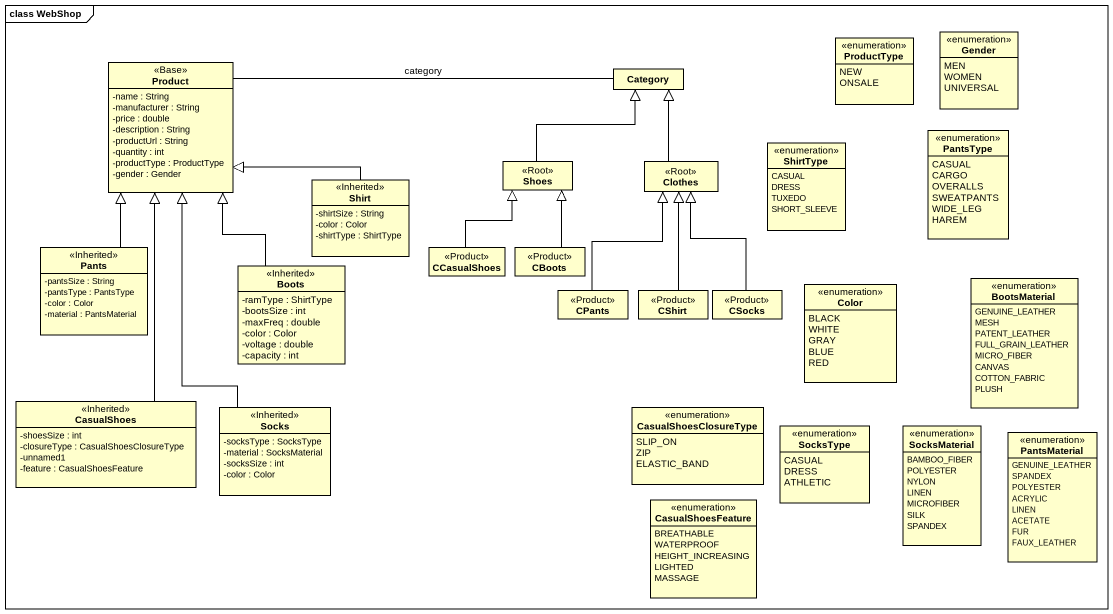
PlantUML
@startuml
mainframe class WebShop
hide circle
hide empty members
skinparam classAttributeIconSize 0
enum Gender {
  MEN
  WOMEN
  UNIVERSAL
}
class Product <<Base>> {
  -name : String
  -manufacturer : String
  -price : double
  -description : String
  -productUrl : String
  -quantity : int
  -productType : ProductType
  -gender : Gender
}
class Category
enum ProductType {
  NEW
  ONSALE
}
enum ShirtType {
  CASUAL
  DRESS
  TUXEDO
  SHORT_SLEEVE
}
enum PantsType {
  CASUAL
  CARGO
  OVERALLS
  SWEATPANTS
  WIDE_LEG
  HAREM
}
class Shirt <<Inherited>> {
  -shirtSize : String
  -color : Color
  -shirtType : ShirtType
}
class Shoes <<Root>>
class Clothes <<Root>>
class Pants <<Inherited>> {
  -pantsSize : String
  -pantsType : PantsType
  -color : Color
  -material : PantsMaterial
}
class Boots <<Inherited>> {
  -ramType : ShirtType
  -bootsSize : int
  -maxFreq : double
  -color : Color
  -voltage : double
  -capacity : int
}
class CCasualShoes <<Product>>
class CBoots <<Product>>
class CPants <<Product>>
class CShirt <<Product>>
class CSocks <<Product>>
enum Color {
  BLACK
  WHITE
  GRAY
  BLUE
  RED
}
enum BootsMaterial {
  GENUINE_LEATHER
  MESH
  PATENT_LEATHER
  FULL_GRAIN_LEATHER
  MICRO_FIBER
  CANVAS
  COTTON_FABRIC
  PLUSH
}
class CasualShoes <<Inherited>> {
  -shoesSize : int
  -closureType : CasualShoesClosureType
  -unnamed1
  -feature : CasualShoesFeature
}
class Socks <<Inherited>> {
  -socksType : SocksType
  -material : SocksMaterial
  -socksSize : int
  -color : Color
}
enum CasualShoesClosureType {
  SLIP_ON
  ZIP
  ELASTIC_BAND
}
enum SocksType {
  CASUAL
  DRESS
  ATHLETIC
}
enum SocksMaterial {
  BAMBOO_FIBER
  POLYESTER
  NYLON
  LINEN
  MICROFIBER
  SILK
  SPANDEX
}
enum PantsMaterial {
  GENUINE_LEATHER
  SPANDEX
  POLYESTER
  ACRYLIC
  LINEN
  ACETATE
  FUR
  FAUX_LEATHER
}
enum CasualShoesFeature {
  BREATHABLE
  WATERPROOF
  HEIGHT_INCREASING
  LIGHTED
  MASSAGE
}
Product -right- Category : category
Shirt -left-|> Product
Shoes -up-|> Category
Clothes -up-|> Category
Pants -up-|> Product
Boots -up-|> Product
CCasualShoes -up-|> Shoes
CBoots -up-|> Shoes
CPants -up-|> Clothes
CShirt -up-|> Clothes
CSocks -up-|> Clothes
CasualShoes -up-|> Product
Socks -up-|> Product
@enduml
